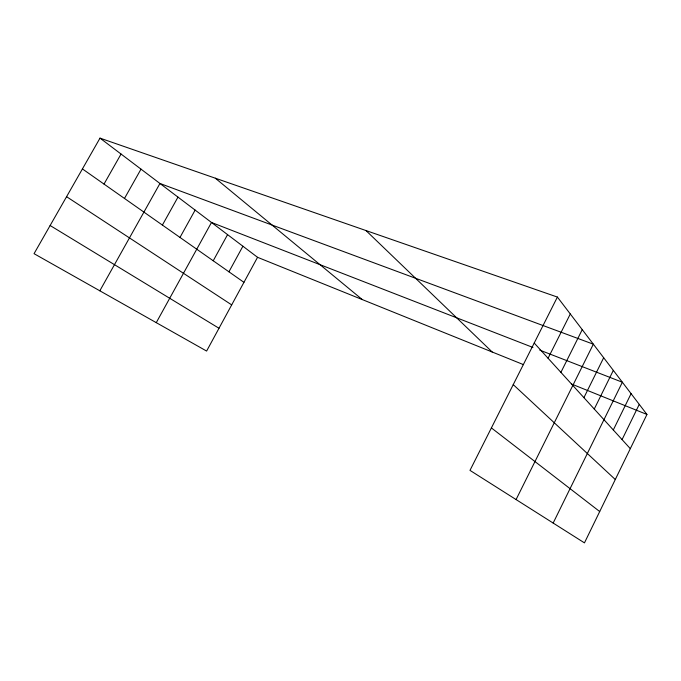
<?xml version="1.0" encoding="UTF-8"?>
<svg xmlns="http://www.w3.org/2000/svg" width="681" height="681" viewBox="0 0 681 681"><rect width="100%" height="100%" fill="white"/><g stroke="black" fill="none" stroke-linecap="round" stroke-linejoin="round"><path stroke-width="1.02" d="M557.398 297.069L646.95 414.457L584.46 542.876L469.984 470.375L557.398 297.069L100.005 138.124L34.05 253.681L206.607 351.064L257.546 257.307L100.005 138.124M622.076 439.594L639.263 404.378M613.309 429.958L631.083 393.661M553.159 523.051L622.366 382.228L539.761 350.111M594.266 409.034L613.326 370.387M516.079 499.565L593.338 344.186L159.95 183.478L99.826 290.804M583.915 397.653L603.672 357.738M560.906 372.362L582.238 329.638M548.069 358.257L570.295 313.975M228.935 271.804L242.896 246.224M213.23 260.772L227.565 234.63M156.264 322.658L211.493 222.466L532.959 347.463M179.988 237.431L195.132 210.097M162.393 225.079L177.979 197.115M124.487 198.452L141.001 169.143M104.014 184.074L121.048 154.042M257.546 257.307L523.578 364.667M571.436 383.982L646.95 414.457M50.13 225.513L218.993 328.259M66.576 196.698L231.693 304.892M82.427 168.922L243.943 282.343M491.401 427.923L599.706 511.55M215.315 178.201L362.275 299.572M513.236 384.62L615.292 479.509M365.978 230.553L492.21 352.009M534.219 343.028L630.308 448.651"/></g></svg>
